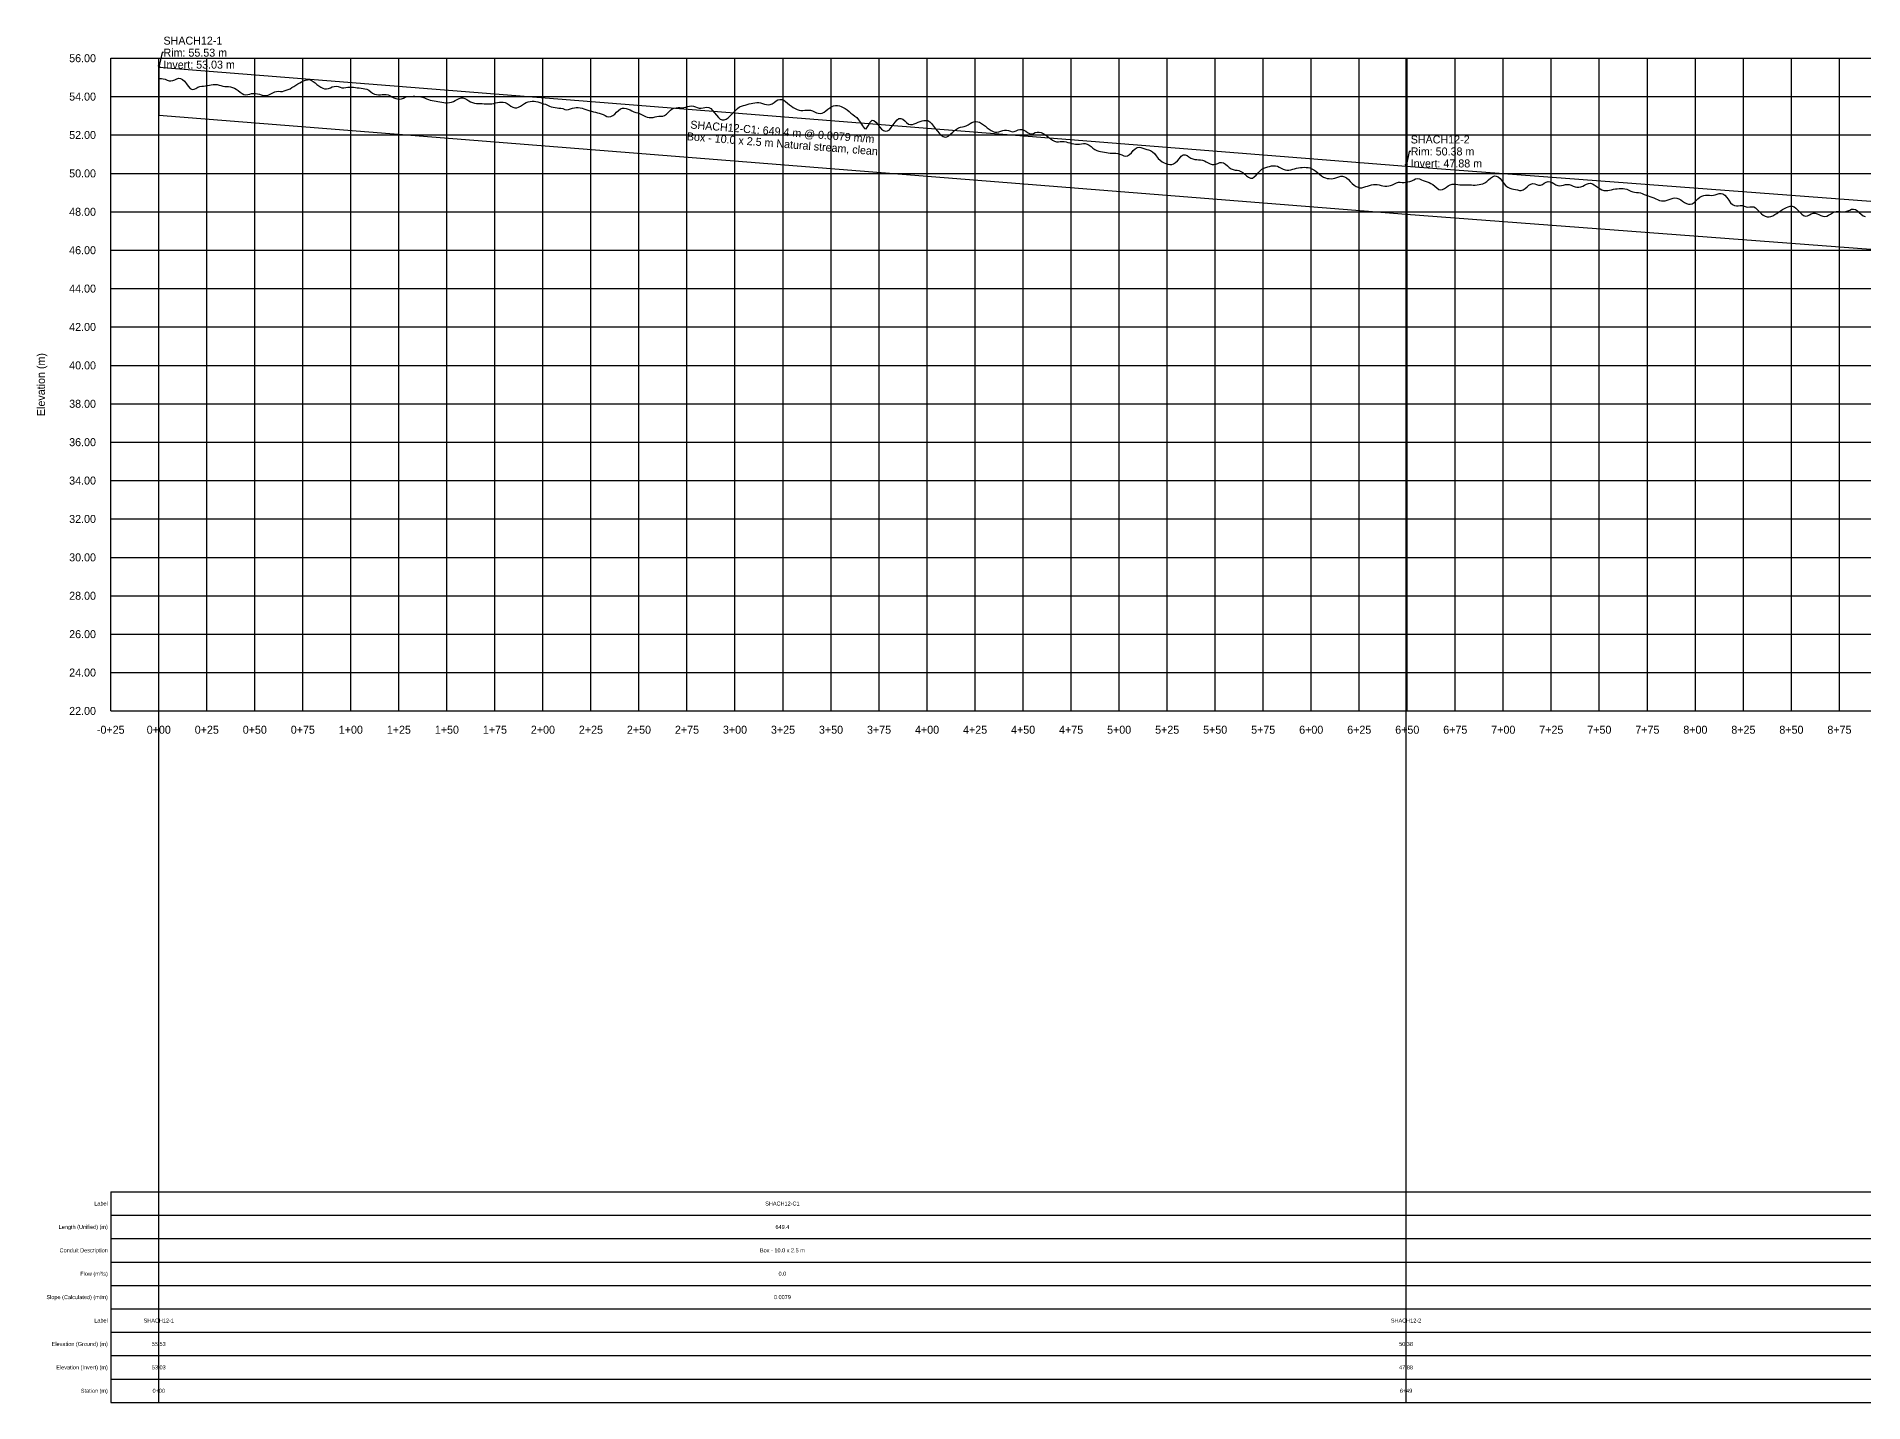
# Model space of a CAD drawing. Extents: x -64 to 3812, y -140 to 571.
# Drawn here: x -64 to 888, y -140 to 571 of the extents above; entities that cross this region are included whole.
import ezdxf
from ezdxf.enums import TextEntityAlignment as Align

# ---------------------------------------------------------------- set-up
doc = ezdxf.new("R2010")
doc.units = 0
for name, color, linetype in [('Annotation', 7, 'Continuous'), ('Annotation_Table', 254, 'Continuous'), ('Crown', 7, 'Continuous'), ('Grid', 254, 'Continuous'), ('Grid_Text', 7, 'Continuous'), ('Ground_Elevation', 3, 'Continuous'), ('Hydraulic_Grade', 5, 'Continuous'), ('Invert', 7, 'Continuous'), ('Structure', 7, 'Continuous')]:
    doc.layers.add(name, color=color, linetype=linetype)

msp = doc.modelspace()

# ---------------------------------------------------------------- linework, layer by layer
at = {"layer": 'Annotation', "color": 0}
for points in [[(2.44, 562.9), (1.7, 562.9), (0, 555.28)], [(651.8, 511.43), (651.06, 511.43), (649.36, 503.81)]]:
    msp.add_lwpolyline(points, dxfattribs=at)
for points in [[(0, 555.28), (-0.2, 556.26), (0.59, 556.08)], [(649.36, 503.81), (649.16, 504.79), (649.95, 504.61)]]:
    msp.add_lwpolyline(points, close=True, dxfattribs=at)
at = {"layer": 'Annotation_Table', "color": 254}
for points in [[(0, -140.21), (0, 560)], [(649.36, -140.21), (649.36, 560)], [(-25, -30.48), (3774.95, -30.48)], [(-25, -30.48), (-25, -140.21)], [(-25, -42.67), (3774.95, -42.67)], [(-25, -54.86), (3774.95, -54.86)], [(-25, -67.06), (3774.95, -67.06)], [(-25, -79.25), (3774.95, -79.25)], [(-25, -91.44), (3774.95, -91.44)], [(-25, -103.63), (3774.95, -103.63)], [(-25, -115.82), (3774.95, -115.82)], [(-25, -128.02), (3774.95, -128.02)], [(-25, -140.21), (3774.95, -140.21)]]:
    msp.add_lwpolyline(points, dxfattribs=at)
at = {"layer": 'Crown', "color": 0}
for points in [[(0, 555.28), (0, 555.28)], [(0, 555.28), (649.36, 503.81)], [(649.36, 503.81), (649.36, 503.81)], [(649.36, 503.81), (1448.87, 443.47)]]:
    msp.add_lwpolyline(points, dxfattribs=at)
at = {"layer": 'Grid', "color": 254}
for points in [[(-25, 560), (3775, 560)], [(-25, 220), (-25, 560)], [(0, 220), (0, 560)], [(25, 220), (25, 560)], [(50, 220), (50, 560)], [(75, 220), (75, 560)], [(100, 220), (100, 560)], [(125, 220), (125, 560)], [(150, 220), (150, 560)], [(175, 220), (175, 560)], [(200, 220), (200, 560)], [(225, 220), (225, 560)], [(250, 220), (250, 560)], [(275, 220), (275, 560)], [(300, 220), (300, 560)], [(325, 220), (325, 560)], [(350, 220), (350, 560)], [(375, 220), (375, 560)], [(400, 220), (400, 560)], [(425, 220), (425, 560)], [(450, 220), (450, 560)], [(475, 220), (475, 560)], [(500, 220), (500, 560)], [(525, 220), (525, 560)], [(550, 220), (550, 560)], [(575, 220), (575, 560)], [(600, 220), (600, 560)], [(625, 220), (625, 560)], [(650, 220), (650, 560)], [(675, 220), (675, 560)], [(700, 220), (700, 560)], [(725, 220), (725, 560)], [(750, 220), (750, 560)], [(775, 220), (775, 560)], [(800, 220), (800, 560)], [(825, 220), (825, 560)], [(850, 220), (850, 560)], [(875, 220), (875, 560)], [(-25, 540), (3775, 540)], [(-25, 520), (3775, 520)], [(-25, 500), (3775, 500)], [(-25, 480), (3775, 480)], [(-25, 460), (3775, 460)], [(-25, 440), (3775, 440)], [(-25, 420), (3775, 420)], [(-25, 400), (3775, 400)], [(-25, 380), (3775, 380)], [(-25, 360), (3775, 360)], [(-25, 340), (3775, 340)], [(-25, 320), (3775, 320)], [(-25, 300), (3775, 300)], [(-25, 280), (3775, 280)], [(-25, 260), (3775, 260)], [(-25, 240), (3775, 240)], [(-25, 220), (3775, 220)]]:
    msp.add_lwpolyline(points, dxfattribs=at)
at = {"layer": 'Ground_Elevation', "color": 3}
msp.add_lwpolyline([(0.36, 549.38), (1.36, 549.43), (2.36, 549.3), (3.36, 549), (4.36, 548.58), (5.36, 548.24), (6.36, 548.14), (7.36, 548.36), (8.36, 548.82), (9.36, 549.32), (10.36, 549.61), (11.36, 549.5), (12.36, 548.94), (13.36, 547.98), (14.36, 546.71), (15.36, 545.35), (16.36, 544.28), (17.36, 543.77), (18.36, 543.83), (19.36, 544.3), (20.36, 544.89), (21.36, 545.3), (22.36, 545.47), (23.36, 545.52), (24.36, 545.61), (25.36, 545.75), (26.36, 545.93), (27.36, 546.13), (28.36, 546.29), (29.36, 546.34), (30.36, 546.25), (31.36, 546.04), (32.36, 545.77), (33.36, 545.52), (34.36, 545.34), (35.36, 545.25), (36.36, 545.18), (37.36, 545.05), (38.36, 544.78), (39.36, 544.37), (40.36, 543.81), (41.36, 543.11), (42.36, 542.31), (43.36, 541.55), (44.36, 541.07), (45.36, 540.95), (46.36, 541.1), (47.36, 541.34), (48.36, 541.55), (49.36, 541.66), (50.36, 541.64), (51.36, 541.48), (52.36, 541.2), (53.36, 540.86), (54.36, 540.59), (55.36, 540.49), (56.36, 540.62), (57.36, 540.92), (58.36, 541.39), (59.36, 541.93), (60.36, 542.42), (61.36, 542.7), (62.36, 542.77), (63.36, 542.72), (64.36, 542.73), (65.36, 542.96), (66.36, 543.28), (67.36, 543.64), (68.36, 544.12), (69.36, 544.71), (70.36, 545.34), (71.36, 545.98), (72.36, 546.58), (73.36, 547.14), (74.36, 547.66), (75.36, 548.13), (76.36, 548.52), (77.36, 548.8), (78.36, 548.87), (79.36, 548.59), (80.36, 547.93), (81.36, 547.16), (82.36, 546.39), (83.36, 545.63), (84.36, 544.93), (85.36, 544.41), (86.36, 544.11), (87.36, 544.04), (88.36, 544.2), (89.36, 544.57), (90.36, 545.01), (91.36, 545.34), (92.36, 545.43), (93.36, 545.22), (94.36, 544.88), (95.36, 544.57), (96.36, 544.56), (97.36, 544.81), (98.36, 544.94), (99.36, 544.98), (100.36, 544.93), (101.36, 544.85), (102.36, 544.74), (103.36, 544.62), (104.36, 544.49), (105.36, 544.35), (106.36, 544.2), (107.36, 544.05), (108.36, 543.86), (109.36, 543.32), (110.36, 542.52), (111.36, 541.83), (112.36, 541.3), (113.36, 541.01), (114.36, 540.93), (115.36, 540.98), (116.36, 541.07), (117.36, 541.16), (118.36, 541.14), (119.36, 540.92), (120.36, 540.49), (121.36, 539.95), (122.36, 539.43), (123.36, 539.02), (124.36, 538.77), (125.36, 538.72), (126.36, 538.91), (127.36, 539.27), (128.36, 539.66), (129.36, 539.97), (130.36, 540.1), (131.36, 540.14), (132.36, 540.15), (133.36, 540.15), (134.36, 540.09), (135.36, 539.99), (136.36, 539.85), (137.36, 539.64), (138.36, 539.31), (139.36, 538.87), (140.36, 538.44), (141.36, 538.12), (142.36, 537.95), (143.36, 537.83), (144.36, 537.68), (145.36, 537.5), (146.36, 537.31), (147.36, 537.13), (148.36, 536.97), (149.36, 536.83), (150.36, 536.82), (151.36, 536.95), (152.36, 537.18), (153.36, 537.53), (154.36, 537.97), (155.36, 538.49), (156.36, 538.97), (157.36, 539.3), (158.36, 539.34), (159.36, 539.04), (160.36, 538.52), (161.36, 537.88), (162.36, 537.31), (163.36, 536.87), (164.36, 536.6), (165.36, 536.49), (166.36, 536.43), (167.36, 536.38), (168.36, 536.34), (169.36, 536.31), (170.36, 536.28), (171.36, 536.22), (172.36, 536.19), (173.36, 536.27), (174.36, 536.48), (175.36, 536.73), (176.36, 536.93), (177.36, 537.08), (178.36, 537.18), (179.36, 537.16), (180.36, 536.88), (181.36, 536.36), (182.36, 535.66), (183.36, 534.97), (184.36, 534.44), (185.36, 534.14), (186.36, 534.12), (187.36, 534.44), (188.36, 535.03), (189.36, 535.73), (190.36, 536.38), (191.36, 536.9), (192.36, 537.26), (193.36, 537.5), (194.36, 537.63), (195.36, 537.64), (196.36, 537.51), (197.36, 537.28), (198.36, 536.98), (199.36, 536.63), (200.36, 536.29), (201.36, 536), (202.36, 535.57), (203.36, 535.1), (204.36, 534.73), (205.36, 534.44), (206.36, 534.24), (207.36, 534.1), (208.36, 534.05), (209.36, 534.04), (210.36, 533.72), (211.36, 533.3), (212.36, 533.15), (213.36, 533.26), (214.36, 533.55), (215.36, 533.89), (216.36, 534.17), (217.36, 534.31), (218.36, 534.31), (219.36, 534.17), (220.36, 533.93), (221.36, 533.62), (222.36, 533.28), (223.36, 532.96), (224.36, 532.66), (225.36, 532.38), (226.36, 532.11), (227.36, 531.84), (228.36, 531.59), (229.36, 531.33), (230.36, 531.02), (231.36, 530.61), (232.36, 530.1), (233.36, 529.64), (234.36, 529.46), (235.36, 529.65), (236.36, 530.16), (237.36, 530.9), (238.36, 531.86), (239.36, 532.84), (240.36, 533.61), (241.36, 534.02), (242.36, 534.03), (243.36, 533.85), (244.36, 533.53), (245.36, 533.09), (246.36, 532.6), (247.36, 532.14), (248.36, 531.78), (249.36, 531.49), (250.36, 531.14), (251.36, 530.66), (252.36, 530.13), (253.36, 529.63), (254.36, 529.27), (255.36, 529.1), (256.36, 529.07), (257.36, 529.18), (258.36, 529.4), (259.36, 529.62), (260.36, 529.78), (261.36, 529.81), (262.36, 529.84), (263.36, 530.12), (264.36, 530.9), (265.36, 531.97), (266.36, 532.97), (267.36, 533.64), (268.36, 534.02), (269.36, 534.22), (270.36, 534.28), (271.36, 534.26), (272.36, 534.21), (273.36, 534.24), (274.36, 534.47), (275.36, 534.82), (276.36, 535.09), (277.36, 535.15), (278.36, 534.96), (279.36, 534.6), (280.36, 534.24), (281.36, 534.02), (282.36, 533.98), (283.36, 534.1), (284.36, 534.3), (285.36, 534.43), (286.36, 534.29), (287.36, 533.76), (288.36, 532.83), (289.36, 531.63), (290.36, 530.31), (291.36, 529.11), (292.36, 528.25), (293.36, 527.85), (294.36, 527.85), (295.36, 528.19), (296.36, 528.86), (297.36, 529.81), (298.36, 530.88), (299.36, 531.93), (300.36, 532.95), (301.36, 533.88), (302.36, 534.6), (303.36, 535.05), (304.36, 535.29), (305.36, 535.54), (306.36, 535.84), (307.36, 536.17), (308.36, 536.44), (309.36, 536.64), (310.36, 536.78), (311.36, 536.87), (312.36, 536.87), (313.36, 536.74), (314.36, 536.46), (315.36, 536.14), (316.36, 535.84), (317.36, 535.71), (318.36, 535.84), (319.36, 536.3), (320.36, 537.01), (321.36, 537.73), (322.36, 538.27), (323.36, 538.52), (324.36, 538.46), (325.36, 538.09), (326.36, 537.44), (327.36, 536.59), (328.36, 535.75), (329.36, 535.02), (330.36, 534.37), (331.36, 533.75), (332.36, 533.22), (333.36, 532.87), (334.36, 532.72), (335.36, 532.75), (336.36, 532.86), (337.36, 532.96), (338.36, 533), (339.36, 532.87), (340.36, 532.56), (341.36, 532.08), (342.36, 531.63), (343.36, 531.3), (344.36, 531.17), (345.36, 531.36), (346.36, 531.82), (347.36, 532.54), (348.36, 533.4), (349.36, 534.22), (350.36, 534.84), (351.36, 535.23), (352.36, 535.4), (353.36, 535.39), (354.36, 535.22), (355.36, 534.85), (356.36, 534.35), (357.36, 533.74), (358.36, 533.05), (359.36, 532.28), (360.36, 531.45), (361.36, 530.63), (362.36, 529.87), (363.36, 529.03), (364.36, 527.89), (365.36, 526.43), (366.36, 524.71), (367.36, 523.3), (368.36, 523.21), (369.36, 524.8), (370.36, 526.61), (371.36, 527.71), (372.36, 527.57), (373.36, 526.66), (374.36, 525.4), (375.36, 524.15), (376.36, 523.08), (377.36, 522.28), (378.36, 521.92), (379.36, 522.09), (380.36, 522.74), (381.36, 523.83), (382.36, 525.24), (383.36, 526.69), (384.36, 527.9), (385.36, 528.56), (386.36, 528.63), (387.36, 528.2), (388.36, 527.37), (389.36, 526.43), (390.36, 525.69), (391.36, 525.4), (392.36, 525.49), (393.36, 525.82), (394.36, 526.21), (395.36, 526.61), (396.36, 526.98), (397.36, 527.33), (398.36, 527.57), (399.36, 527.63), (400.36, 527.63), (401.36, 526.93), (402.36, 525.93), (403.36, 524.62), (404.36, 523.24), (405.36, 521.99), (406.36, 520.89), (407.36, 519.95), (408.36, 519.24), (409.36, 518.9), (410.36, 519), (411.36, 519.65), (412.36, 520.59), (413.36, 521.49), (414.36, 522.33), (415.36, 523.12), (416.36, 523.73), (417.36, 524.06), (418.36, 524.2), (419.36, 524.36), (420.36, 524.72), (421.36, 525.29), (422.36, 525.91), (423.36, 526.43), (424.36, 526.78), (425.36, 526.98), (426.36, 526.94), (427.36, 526.63), (428.36, 526.07), (429.36, 525.34), (430.36, 524.56), (431.36, 523.79), (432.36, 523.03), (433.36, 522.32), (434.36, 521.77), (435.36, 521.48), (436.36, 521.47), (437.36, 521.68), (438.36, 522), (439.36, 522.33), (440.36, 522.52), (441.36, 522.5), (442.36, 522.26), (443.36, 521.91), (444.36, 521.69), (445.36, 521.79), (446.36, 522.18), (447.36, 522.62), (448.36, 522.88), (449.36, 522.87), (450.36, 522.57), (451.36, 522.03), (452.36, 521.38), (453.36, 520.84), (454.36, 520.63), (455.36, 520.82), (456.36, 521.24), (457.36, 521.49), (458.36, 521.45), (459.36, 521.23), (460.36, 520.81), (461.36, 520.2), (462.36, 519.49), (463.36, 518.73), (464.36, 517.96), (465.36, 517.27), (466.36, 516.76), (467.36, 516.51), (468.36, 516.5), (469.36, 516.6), (470.36, 516.69), (471.36, 516.64), (472.36, 516.43), (473.36, 516.14), (474.36, 515.86), (475.36, 515.63), (476.36, 515.44), (477.36, 515.26), (478.36, 515.15), (479.36, 515.18), (480.36, 515.34), (481.36, 515.51), (482.36, 515.5), (483.36, 515.23), (484.36, 514.68), (485.36, 513.96), (486.36, 513.19), (487.36, 512.48), (488.36, 511.93), (489.36, 511.6), (490.36, 511.38), (491.36, 511.18), (492.36, 510.99), (493.36, 510.8), (494.36, 510.67), (495.36, 510.58), (496.36, 510.57), (497.36, 510.58), (498.36, 510.53), (499.36, 510.35), (500.36, 510.01), (501.36, 509.59), (502.36, 509.23), (503.36, 509.06), (504.36, 509.22), (505.36, 509.8), (506.36, 510.75), (507.36, 511.85), (508.36, 512.83), (509.36, 513.44), (510.36, 513.59), (511.36, 513.42), (512.36, 513.1), (513.36, 512.81), (514.36, 512.52), (515.36, 512.26), (516.36, 511.87), (517.36, 511.27), (518.36, 510.31), (519.36, 509.08), (520.36, 507.82), (521.36, 506.81), (522.36, 506.04), (523.36, 505.51), (524.36, 505.08), (525.36, 504.8), (526.36, 504.63), (527.36, 504.67), (528.36, 504.94), (529.36, 505.61), (530.36, 506.6), (531.36, 507.81), (532.36, 508.92), (533.36, 509.59), (534.36, 509.73), (535.36, 509.32), (536.36, 508.67), (537.36, 508.01), (538.36, 507.57), (539.36, 507.32), (540.36, 507.17), (541.36, 507.08), (542.36, 506.99), (543.36, 506.87), (544.36, 506.55), (545.36, 506.09), (546.36, 505.51), (547.36, 505.01), (548.36, 504.66), (549.36, 504.59), (550.36, 504.79), (551.36, 505.21), (552.36, 505.61), (553.36, 505.76), (554.36, 505.48), (555.36, 504.84), (556.36, 503.98), (557.36, 503.11), (558.36, 502.41), (559.36, 501.97), (560.36, 501.73), (561.36, 501.6), (562.36, 501.43), (563.36, 501.06), (564.36, 500.42), (565.36, 499.6), (566.36, 498.75), (567.36, 498), (568.36, 497.54), (569.36, 497.59), (570.36, 498.16), (571.36, 499.12), (572.36, 500.26), (573.36, 501.3), (574.36, 502.12), (575.36, 502.66), (576.36, 503.04), (577.36, 503.35), (578.36, 503.63), (579.36, 503.87), (580.36, 503.99), (581.36, 503.98), (582.36, 503.73), (583.36, 503.27), (584.36, 502.72), (585.36, 502.24), (586.36, 501.9), (587.36, 501.69), (588.36, 501.64), (589.36, 501.8), (590.36, 502.12), (591.36, 502.45), (592.36, 502.69), (593.36, 502.88), (594.36, 503.01), (595.36, 503.13), (596.36, 503.17), (597.36, 503.13), (598.36, 503.04), (599.36, 502.82), (600.36, 502.43), (601.36, 501.86), (602.36, 501.14), (603.36, 500.36), (604.36, 499.54), (605.36, 498.75), (606.36, 498.07), (607.36, 497.63), (608.36, 497.38), (609.36, 497.26), (610.36, 497.22), (611.36, 497.31), (612.36, 497.56), (613.36, 497.92), (614.36, 498.28), (615.36, 498.53), (616.36, 498.54), (617.36, 498.29), (618.36, 497.68), (619.36, 496.84), (620.36, 495.83), (621.36, 494.81), (622.36, 493.93), (623.36, 493.24), (624.36, 492.8), (625.36, 492.56), (626.36, 492.56), (627.36, 492.76), (628.36, 493.09), (629.36, 493.43), (630.36, 493.75), (631.36, 494), (632.36, 494.17), (633.36, 494.22), (634.36, 494.15), (635.36, 493.96), (636.36, 493.7), (637.36, 493.45), (638.36, 493.33), (639.36, 493.35), (640.36, 493.49), (641.36, 493.71), (642.36, 494.06), (643.36, 494.57), (644.36, 495.09), (645.36, 495.38), (646.36, 495.38), (647.36, 495.28), (648.36, 495.29), (649.36, 495.41), (650.36, 495.58), (651.36, 495.78), (652.36, 496.16), (653.36, 496.67), (654.36, 497.11), (655.36, 497.27), (656.36, 497.09), (657.36, 496.71), (658.36, 496.29), (659.36, 495.92), (660.36, 495.59), (661.36, 495.26), (662.36, 494.82), (663.36, 494.22), (664.36, 493.36), (665.36, 492.42), (666.36, 491.65), (667.36, 491.4), (668.36, 491.6), (669.36, 492.16), (670.36, 492.87), (671.36, 493.55), (672.36, 494.08), (673.36, 494.39), (674.36, 494.47), (675.36, 494.36), (676.36, 494.18), (677.36, 494.06), (678.36, 494.05), (679.36, 494.1), (680.36, 494.12), (681.36, 494.1), (682.36, 494.05), (683.36, 494), (684.36, 493.94), (685.36, 493.95), (686.36, 494.04), (687.36, 494.2), (688.36, 494.39), (689.36, 494.64), (690.36, 495.06), (691.36, 495.71), (692.36, 496.56), (693.36, 497.48), (694.36, 498.24), (695.36, 498.66), (696.36, 498.63), (697.36, 498.15), (698.36, 497.26), (699.36, 496.03), (700.36, 494.72), (701.36, 493.59), (702.36, 492.81), (703.36, 492.32), (704.36, 492.03), (705.36, 491.84), (706.36, 491.63), (707.36, 491.36), (708.36, 491.13), (709.36, 491.14), (710.36, 491.49), (711.36, 492.2), (712.36, 493.07), (713.36, 493.88), (714.36, 494.46), (715.36, 494.7), (716.36, 494.6), (717.36, 494.25), (718.36, 493.92), (719.36, 493.87), (720.36, 494.24), (721.36, 494.89), (722.36, 495.46), (723.36, 495.7), (724.36, 495.59), (725.36, 495.19), (726.36, 494.65), (727.36, 494.12), (728.36, 493.74), (729.36, 493.57), (730.36, 493.64), (731.36, 493.88), (732.36, 494.16), (733.36, 494.3), (734.36, 494.17), (735.36, 493.8), (736.36, 493.39), (737.36, 493.03), (738.36, 492.8), (739.36, 492.74), (740.36, 492.95), (741.36, 493.32), (742.36, 493.82), (743.36, 494.33), (744.36, 494.74), (745.36, 494.83), (746.36, 494.56), (747.36, 493.97), (748.36, 493.29), (749.36, 492.6), (750.36, 491.95), (751.36, 491.44), (752.36, 491.14), (753.36, 491.06), (754.36, 491.14), (755.36, 491.31), (756.36, 491.52), (757.36, 491.72), (758.36, 491.88), (759.36, 492), (760.36, 492.08), (761.36, 492.15), (762.36, 492.17), (763.36, 492.04), (764.36, 491.71), (765.36, 491.24), (766.36, 490.77), (767.36, 490.39), (768.36, 490.17), (769.36, 490.05), (770.36, 490.01), (771.36, 489.88), (772.36, 489.56), (773.36, 489.07), (774.36, 488.58), (775.36, 488.24), (776.36, 487.98), (777.36, 487.69), (778.36, 487.29), (779.36, 486.82), (780.36, 486.35), (781.36, 485.95), (782.36, 485.69), (783.36, 485.64), (784.36, 485.75), (785.36, 486.03), (786.36, 486.39), (787.36, 486.79), (788.36, 487.09), (789.36, 487.23), (790.36, 487.12), (791.36, 486.77), (792.36, 486.2), (793.36, 485.54), (794.36, 484.91), (795.36, 484.39), (796.36, 484.03), (797.36, 483.92), (798.36, 484.2), (799.36, 484.87), (800.36, 485.8), (801.36, 486.76), (802.36, 487.55), (803.36, 488.08), (804.36, 488.45), (805.36, 488.65), (806.36, 488.68), (807.36, 488.59), (808.36, 488.54), (809.36, 488.59), (810.36, 488.8), (811.36, 489.13), (812.36, 489.46), (813.36, 489.59), (814.36, 489.34), (815.36, 488.63), (816.36, 487.46), (817.36, 486.06), (818.36, 484.75), (819.36, 483.8), (820.36, 483.25), (821.36, 483.04), (822.36, 483.13), (823.36, 483.29), (824.36, 483.28), (825.36, 482.99), (826.36, 482.63), (827.36, 482.46), (828.36, 482.51), (829.36, 482.63), (830.36, 482.52), (831.36, 481.99), (832.36, 481.09), (833.36, 479.97), (834.36, 478.94), (835.36, 478.17), (836.36, 477.69), (837.36, 477.45), (838.36, 477.39), (839.36, 477.55), (840.36, 477.95), (841.36, 478.51), (842.36, 479.14), (843.36, 479.81), (844.36, 480.54), (845.36, 481.23), (846.36, 481.79), (847.36, 482.24), (848.36, 482.65), (849.36, 482.96), (850.36, 482.99), (851.36, 482.63), (852.36, 481.88), (853.36, 480.86), (854.36, 479.74), (855.36, 478.74), (856.36, 478.02), (857.36, 477.74), (858.36, 477.95), (859.36, 478.44), (860.36, 478.92), (861.36, 479.2), (862.36, 479.22), (863.36, 479), (864.36, 478.6), (865.36, 478.07), (866.36, 477.65), (867.36, 477.52), (868.36, 477.72), (869.36, 478.19), (870.36, 478.8), (871.36, 479.43), (872.36, 479.93), (873.36, 480.19), (874.36, 480.22), (875.36, 480.09), (876.36, 479.95), (877.36, 479.91), (878.36, 480.08), (879.36, 480.46), (880.36, 480.93), (881.36, 481.32), (882.36, 481.45), (883.36, 481.18), (884.36, 480.49), (885.36, 479.61), (886.36, 478.73), (887.36, 477.98), (888.36, 477.49)], dxfattribs=at)
at = {"layer": 'Hydraulic_Grade', "color": 5}
for points in [[(0, 530.28), (649.36, 478.81)], [(649.36, 478.81), (649.36, 478.81)], [(649.36, 478.81), (1448.87, 418.47)]]:
    msp.add_lwpolyline(points, dxfattribs=at)
at = {"layer": 'Invert', "color": 0}
for points in [[(0, 530.28), (0, 530.28)], [(0, 530.28), (649.36, 478.81)], [(649.36, 478.81), (649.36, 478.81)], [(649.36, 478.81), (1448.87, 418.47)]]:
    msp.add_lwpolyline(points, dxfattribs=at)
at = {"layer": 'Structure', "color": 0}
for points in [[(0, 555.28), (0, 530.28)], [(0, 555.28), (0, 530.28)], [(649.36, 503.81), (649.36, 478.81)], [(649.36, 503.81), (649.36, 478.81)]]:
    msp.add_lwpolyline(points, dxfattribs=at)

# ---------------------------------------------------------------- texts
at = {"layer": 'Annotation', "color": 0}
for s, height, p in [('SHACH12-1', 4.167, (2.44, 569.15)), ('Rim: 55.53 m', 4.1667, (2.44, 562.9)), ('Invert: 53.03 m', 4.1667, (2.44, 556.65)), ('SHACH12-2', 4.167, (651.8, 517.68)), ('Rim: 50.38 m', 4.1667, (651.8, 511.43)), ('Invert: 47.88 m', 4.1667, (651.8, 505.18))]:
    msp.add_text(s, height=height, dxfattribs=at).set_placement(p, align=Align.MIDDLE_LEFT)
for s, p in [('SHACH12-C1: 649.4 m @ 0.0079 m/m', (324.68, 521.68)), ('Box - 10.0 x 2.5 m Natural stream, clean', (324.68, 515.43))]:
    msp.add_text(s, height=4.1667, rotation=355.46805, dxfattribs=at).set_placement(p, align=Align.MIDDLE_CENTER)
at = {"layer": 'Annotation_Table', "color": 0}
for s, height, p in [('Label', 2.083, (-26.52, -36.58)), ('Length (Unified) (m)', 2.0833, (-26.52, -48.77)), ('Conduit Description', 2.0833, (-26.52, -60.96)), ('Flow (m³/s)', 2.0833, (-26.52, -73.15)), ('Slope (Calculated) (m/m)', 2.0833, (-26.52, -85.34)), ('Label', 2.083, (-26.52, -97.54)), ('Elevation (Ground) (m)', 2.0833, (-26.52, -109.73)), ('Elevation (Invert) (m)', 2.0833, (-26.52, -121.92)), ('Station (m)', 2.0833, (-26.52, -134.11))]:
    msp.add_text(s, height=height, dxfattribs=at).set_placement(p, align=Align.MIDDLE_RIGHT)
for s, height, p in [('SHACH12-C1', 2.083, (324.68, -36.58)), ('649.4', 2.083, (324.68, -48.77)), ('Box - 10.0 x 2.5 m', 2.0833, (324.68, -60.96)), ('0.0', 2.083, (324.68, -73.15)), ('0.0079', 2.083, (324.68, -85.34)), ('SHACH12-1', 2.083, (0, -97.54)), ('SHACH12-2', 2.083, (649.36, -97.54)), ('55.53', 2.083, (0, -109.73)), ('50.38', 2.083, (649.36, -109.73)), ('53.03', 2.083, (0, -121.92)), ('47.88', 2.083, (649.36, -121.92)), ('0+00', 2.083, (0, -134.11)), ('6+49', 2.083, (649.36, -134.11))]:
    msp.add_text(s, height=height, dxfattribs=at).set_placement(p, align=Align.MIDDLE_CENTER)
at = {"layer": 'Grid_Text', "color": 0}
for s, p in [('56.00', (-32.7, 560)), ('54.00', (-32.7, 540)), ('52.00', (-32.7, 520)), ('50.00', (-32.7, 500)), ('48.00', (-32.7, 480)), ('46.00', (-32.7, 460)), ('44.00', (-32.7, 440)), ('42.00', (-32.7, 420)), ('40.00', (-32.7, 400)), ('38.00', (-32.7, 380)), ('36.00', (-32.7, 360)), ('34.00', (-32.7, 340)), ('32.00', (-32.7, 320)), ('30.00', (-32.7, 300)), ('28.00', (-32.7, 280)), ('26.00', (-32.7, 260)), ('24.00', (-32.7, 240)), ('22.00', (-32.7, 220))]:
    msp.add_text(s, height=4.167, dxfattribs=at).set_placement(p, align=Align.MIDDLE_RIGHT)
msp.add_text('Elevation (m)', height=4.1667, rotation=90, dxfattribs=at).set_placement((-58, 390), align=Align.BOTTOM_CENTER)
for s, p in [('-0+25', (-25, 212.3)), ('0+00', (0, 212.3)), ('0+25', (25, 212.3)), ('0+50', (50, 212.3)), ('0+75', (75, 212.3)), ('1+00', (100, 212.3)), ('1+25', (125, 212.3)), ('1+50', (150, 212.3)), ('1+75', (175, 212.3)), ('2+00', (200, 212.3)), ('2+25', (225, 212.3)), ('2+50', (250, 212.3)), ('2+75', (275, 212.3)), ('3+00', (300, 212.3)), ('3+25', (325, 212.3)), ('3+50', (350, 212.3)), ('3+75', (375, 212.3)), ('4+00', (400, 212.3)), ('4+25', (425, 212.3)), ('4+50', (450, 212.3)), ('4+75', (475, 212.3)), ('5+00', (500, 212.3)), ('5+25', (525, 212.3)), ('5+50', (550, 212.3)), ('5+75', (575, 212.3)), ('6+00', (600, 212.3)), ('6+25', (625, 212.3)), ('6+50', (650, 212.3)), ('6+75', (675, 212.3)), ('7+00', (700, 212.3)), ('7+25', (725, 212.3)), ('7+50', (750, 212.3)), ('7+75', (775, 212.3)), ('8+00', (800, 212.3)), ('8+25', (825, 212.3)), ('8+50', (850, 212.3)), ('8+75', (875, 212.3))]:
    msp.add_text(s, height=4.167, dxfattribs=at).set_placement(p, align=Align.TOP_CENTER)

doc.saveas('drawing.dxf')
